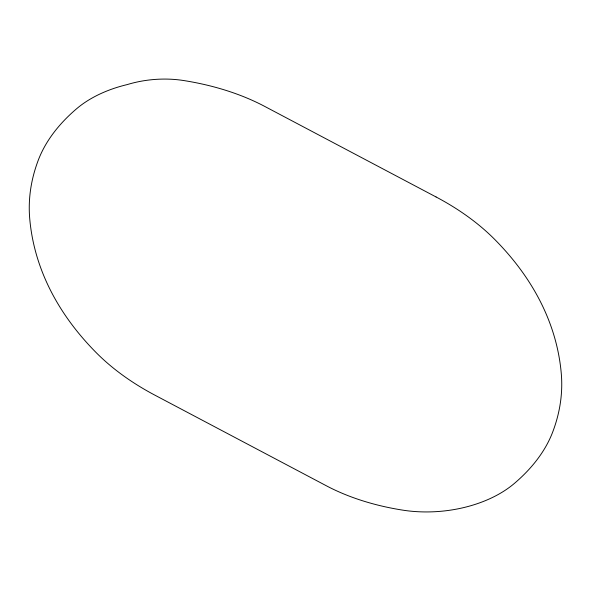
<?xml version="1.0" encoding="UTF-8"?>
<svg xmlns="http://www.w3.org/2000/svg" width="591" height="591" viewBox="0 0 591 591"><rect width="100%" height="100%" fill="white"/><g stroke="black" fill="none" stroke-linecap="round" stroke-linejoin="round"><path stroke-width="0.89" d="M436.077 196.973L264.605 106.35A224.573 137.644 -5 0 0 183.853 80.561A80.531 49.356 -5 0 0 127.301 84.565A100.293 61.471 -5 0 0 76.741 108.633A211.497 129.628 -5 0 0 38.297 160.139A331.241 203.016 -5 0 0 29.749 218.951A500.414 306.707 -5 0 0 95.978 352.413A331.241 203.016 -5 0 0 154.923 395.18L326.395 485.802A211.497 129.628 -5 0 0 402.449 510.092A100.293 61.471 -5 0 0 514.259 483.519A211.497 129.628 -5 0 0 552.703 432.014A331.241 203.016 -5 0 0 561.251 373.202A500.414 306.707 -5 0 0 495.022 239.739A331.241 203.016 -5 0 0 436.077 196.973"/></g></svg>
